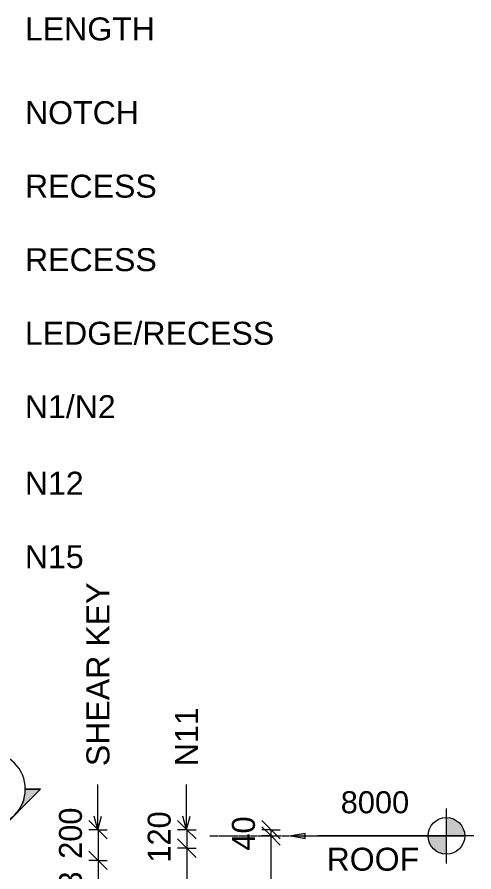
# Model space of a CAD drawing. Header units: millimetres. Extents: x -12535 to 7900, y -3006 to 13189.
# Drawn here: x -2160 to 827, y 7425 to 13007 of the extents above; entities that cross this region are included whole.
import ezdxf

# ---------------------------------------------------------------- set-up
doc = ezdxf.new("R2010")
doc.units = ezdxf.units.MM
doc.linetypes.add('Hidden', pattern=[7.14, 4.76, -2.38])
for name, color, linetype, lineweight in [('A-ANNO-DIMS', 211, 'Continuous', 9), ('A-ANNO-DIMS-60', 211, 'Continuous', 9), ('A-DETL-HDLN', 90, 'Hidden', 18), ('G-ANNO-DIMS', 111, 'Continuous', 9), ('G-ANNO-SYMB', 111, 'Continuous', 9), ('G-ANNO-TEXT', 231, 'Continuous', 9)]:
    doc.layers.add(name, color=color, linetype=linetype, lineweight=lineweight)
doc.styles.add('Arial_1', font='arial.ttf', dxfattribs={"height": 150})
doc.styles.add('Arial_2', font='arial.ttf', dxfattribs={"height": 144})
doc.styles.add('Nirmala UI Semilight', font='NirmalaS.ttf', dxfattribs={"height": 150})
doc.dimstyles.new('Arrow_Filled_-_2_5_NI_UI', dxfattribs={"dimscale": 304.8, "dimtxt": 157.104592, "dimasz": 0.393701, "dimexe": 0.19685, "dimexo": 0.0625, "dimgap": 0.19685, "dimtad": 1, "dimdec": 4, "dimzin": 0, "dimdsep": 46, "dimtxsty": 'Nirmala UI Semilight', "dimblk1": 'OBLIQUE', "dimblk2": 'OBLIQUE', "dimsah": 1, "dimcen": 0.09, "dimazin": 0, "dimtfac": 1, "dimtdec": 4, "dimtix": 1, "dimtmove": 0, "dimatfit": 3, "dimfxl": 0.19685, "dimfxlon": 1, "dimtvp": 1, "dimtolj": 1, "dimtzin": 0, "dimarcsym": 2})
doc.dimstyles.new('Arrow_Filled_-_2_5_NI_UI_1', dxfattribs={"dimscale": 304.8, "dimtxt": 157.104592, "dimasz": 0.393701, "dimexe": 0.19685, "dimexo": 0.0625, "dimgap": 0.19685, "dimtad": 1, "dimdec": 4, "dimzin": 0, "dimdsep": 46, "dimtxsty": 'Nirmala UI Semilight', "dimblk1": 'OBLIQUE', "dimblk2": 'OBLIQUE', "dimsah": 1, "dimcen": 0.09, "dimazin": 0, "dimtfac": 1, "dimtdec": 4, "dimtix": 1, "dimtmove": 2, "dimatfit": 3, "dimfxl": 0.19685, "dimfxlon": 1, "dimtvp": 1, "dimtolj": 1, "dimtzin": 0, "dimarcsym": 2})

# ---------------------------------------------------------------- blocks, each defined once
blk = doc.blocks.new('DIMBLOCK33-Elevation Front')
at = {"layer": 'A-ANNO-DIMS-60'}
for p, q in [((-1630, 7700), (-1690, 7760)), ((-1630, 7700), (-1690, 7700)), ((-1630, 7700), (-1630, 7500)), ((-1630, 7700), (-1570, 7640)), ((-1630, 7700), (-1570, 7700)), ((-1630, 7500), (-1690, 7560)), ((-1630, 7500), (-1690, 7500)), ((-1630, 7500), (-1570, 7440)), ((-1630, 7500), (-1570, 7500))]:
    blk.add_line(p, q, dxfattribs=at)
at = {"layer": 'A-ANNO-DIMS-60', "color": 0, "insert": (-1885.7, 7510.4), "char_height": 150, "width": 411.328, "attachment_point": 1, "rotation": 90, "line_spacing_factor": 1.142579, "style": 'Nirmala UI Semilight'}
blk.add_mtext('200', dxfattribs=at)
blk = doc.blocks.new('_Oblique')
at = {"color": 0, "linetype": 'ByBlock', "lineweight": -2}
blk.add_line((-0.5, -0.5), (0.5, 0.5), dxfattribs=at)
blk = doc.blocks.new('DIMBLOCK34-Elevation Front')
at = {"layer": 'A-ANNO-DIMS-60'}
for p, q in [((-1630, 7500), (-1690, 7560)), ((-1630, 7500), (-1690, 7500)), ((-1630, 7500), (-1630, 7077.5)), ((-1630, 7500), (-1570, 7440)), ((-1630, 7500), (-1570, 7500)), ((-1630, 7077.5), (-1690, 7137.5)), ((-1630, 7077.5), (-1690, 7077.5)), ((-1630, 7077.5), (-1570, 7017.5)), ((-1630, 7077.5), (-1570, 7077.5))]:
    blk.add_line(p, q, dxfattribs=at)
at = {"layer": 'A-ANNO-DIMS-60', "color": 0, "insert": (-1885.7, 7093.1), "char_height": 150, "width": 414.756, "attachment_point": 1, "rotation": 90, "line_spacing_factor": 1.142579, "style": 'Nirmala UI Semilight'}
blk.add_mtext('423', dxfattribs=at)
blk = doc.blocks.new('DIMBLOCK50-Elevation Front')
at = {"layer": 'A-ANNO-DIMS-60'}
for p, q in [((-1050, 7700), (-1110, 7760)), ((-1050, 7700), (-1110, 7700)), ((-1050, 7700), (-1050, 7580)), ((-1050, 7700), (-990, 7640)), ((-1050, 7700), (-990, 7700)), ((-1050, 7580), (-1110, 7640)), ((-1050, 7580), (-1110, 7580)), ((-1050, 7580), (-990, 7520)), ((-1050, 7580), (-990, 7580))]:
    blk.add_line(p, q, dxfattribs=at)
at = {"layer": 'A-ANNO-DIMS-60', "color": 0, "insert": (-1305.7, 7485.8), "char_height": 150, "width": 370.196, "attachment_point": 1, "rotation": 90, "line_spacing_factor": 1.142579, "style": 'Nirmala UI Semilight'}
blk.add_mtext('120', dxfattribs=at)
blk = doc.blocks.new('DIMBLOCK51-Elevation Front')
at = {"layer": 'A-ANNO-DIMS-60'}
for p, q in [((-1050, 7580), (-1110, 7640)), ((-1050, 7580), (-1110, 7580)), ((-1050, 7580), (-1050, -1275)), ((-1050, 7580), (-990, 7520)), ((-1050, 7580), (-990, 7580)), ((-1050, -1275), (-1110, -1215)), ((-1050, -1275), (-1110, -1275)), ((-1050, -1275), (-990, -1335)), ((-1050, -1275), (-990, -1275))]:
    blk.add_line(p, q, dxfattribs=at)
at = {"layer": 'A-ANNO-DIMS-60', "color": 0, "insert": (-1305.7, 2382.7), "char_height": 150, "width": 1847.55, "attachment_point": 1, "rotation": 90, "line_spacing_factor": 1.142579, "style": 'Nirmala UI Semilight'}
blk.add_mtext('T8@200mm C/C', dxfattribs=at)
blk = doc.blocks.new('Detail View - M_Section Head - Filled SHOP DWG-1002450-Elevation Front')
at = {"layer": 'G-ANNO-SYMB'}
h = blk.add_hatch(color=256, dxfattribs=at)
edge = h.paths.add_edge_path()
edge.add_line((-2685.4, -634.4), (-2585.9, -634.4))
edge.add_arc((-2345.9, -634.4), 240, 180, 225)
edge.add_line((-2515.6, -804.1), (-2685.4, -634.4))
h = blk.add_hatch(color=256, dxfattribs=at)
edge = h.paths.add_edge_path()
edge.add_line((-2006.5, -634.4), (-2176.2, -804.1))
edge.add_arc((-2345.9, -634.4), 240, 315, 360)
edge.add_line((-2105.9, -634.4), (-2006.5, -634.4))
h = blk.add_hatch(color=256, dxfattribs=at)
edge = h.paths.add_edge_path()
edge.add_line((-2345.9, -973.8), (-2515.6, -804.1))
edge.add_arc((-2345.9, -634.4), 240, 225, 270)
edge.add_line((-2345.9, -874.4), (-2345.9, -973.8))
h = blk.add_hatch(color=256, dxfattribs=at)
edge = h.paths.add_edge_path()
edge.add_line((-2345.9, -973.8), (-2345.9, -874.4))
edge.add_arc((-2345.9, -634.4), 240, 270, 315)
edge.add_line((-2176.2, -804.1), (-2345.9, -973.8))
for p, q in [((-2345.9, -973.8), (-2685.4, -634.4)), ((-2585.9, -634.4), (-2685.4, -634.4)), ((-2685.4, -634.4), (-2515.6, -804.1)), ((-2585.9, -634.4), (-2685.4, -634.4)), ((-2345.9, -973.8), (-2006.5, -634.4)), ((-2176.2, -804.1), (-2006.5, -634.4)), ((-2105.9, -634.4), (-2006.5, -634.4)), ((-2006.5, -634.4), (-2105.9, -634.4)), ((-2515.6, -804.1), (-2345.9, -973.8)), ((-2345.9, -973.8), (-2176.2, -804.1)), ((-2345.9, -874.4), (-2345.9, -973.8)), ((-2345.9, -973.8), (-2345.9, -874.4))]:
    blk.add_line(p, q, dxfattribs=at)
for start, end in [(360, 180), (180, 360), (180, 225), (315, 0), (225, 270), (270, 315)]:
    blk.add_arc((-2345.9, -634.4), 240, start, end, dxfattribs=at)
blk = doc.blocks.new('Spot Elevations - M_Spot Elevation - Target Filled-10609-Elevation Front')
at = {"layer": 'G-ANNO-DIMS'}
h = blk.add_hatch(color=256, dxfattribs=at)
edge = h.paths.add_edge_path()
edge.add_line((647.1, 7660), (767.1, 7660))
edge.add_arc((647.1, 7660), 120, 0, 90)
edge.add_line((647.1, 7780), (647.1, 7660))
h = blk.add_hatch(color=256, dxfattribs=at)
edge = h.paths.add_edge_path()
edge.add_line((647.1, 7660), (527.1, 7660))
edge.add_arc((647.1, 7660), 120, 180, 270)
edge.add_line((647.1, 7540), (647.1, 7660))
for p, q in [((647.1, 7480), (647.1, 7840)), ((827.1, 7660), (-192.9, 7660))]:
    blk.add_line(p, q, dxfattribs=at)
blk.add_circle((647.1, 7660), 120, dxfattribs=at)
blk = doc.blocks.new('DIMBLOCK83-Elevation Front')
at = {"layer": 'A-ANNO-DIMS-60'}
for p, q in [((-499.1, 7660), (-559.1, 7720)), ((-499.1, 7660), (-559.1, 7660)), ((-499.1, 3660), (-499.1, 7660)), ((-499.1, 7660), (-439.1, 7600)), ((-499.1, 7660), (-439.1, 7660)), ((-499.1, 3660), (-559.1, 3720)), ((-499.1, 3660), (-559.1, 3660)), ((-499.1, 3660), (-439.1, 3600)), ((-499.1, 3660), (-439.1, 3660))]:
    blk.add_line(p, q, dxfattribs=at)
at = {"layer": 'A-ANNO-DIMS-60', "color": 0, "insert": (-754.8, 5430.1), "char_height": 150, "width": 551.866, "attachment_point": 1, "rotation": 90, "line_spacing_factor": 1.142579, "style": 'Nirmala UI Semilight'}
blk.add_mtext('4000', dxfattribs=at)
blk = doc.blocks.new('DIMBLOCK84-Elevation Front')
at = {"layer": 'A-ANNO-DIMS-60'}
for p, q in [((-499.1, 7700), (-559.1, 7760)), ((-499.1, 7660), (-559.1, 7720)), ((-499.1, 7700), (-559.1, 7700)), ((-499.1, 7660), (-559.1, 7660)), ((-499.1, 7660), (-499.1, 7700)), ((-499.1, 7700), (-439.1, 7640)), ((-499.1, 7700), (-439.1, 7700)), ((-499.1, 7660), (-439.1, 7600)), ((-499.1, 7660), (-439.1, 7660))]:
    blk.add_line(p, q, dxfattribs=at)
at = {"layer": 'A-ANNO-DIMS-60', "color": 0, "insert": (-754.8, 7564.3), "char_height": 150, "width": 277.647, "attachment_point": 1, "rotation": 90, "line_spacing_factor": 1.142579, "style": 'Nirmala UI Semilight'}
blk.add_mtext('40', dxfattribs=at)

msp = doc.modelspace()

# ---------------------------------------------------------------- hatches: boundary and pattern name
at = {"layer": 'G-ANNO-DIMS'}
msp.add_hatch(color=256, dxfattribs=at).paths.add_polyline_path([(-366.86614, 7660), (-276.86614, 7644.13057), (-276.86614, 7675.86943)])

# ---------------------------------------------------------------- linework, layer by layer
at = {"layer": 'A-DETL-HDLN'}
msp.add_line((-898.80383, 7660), (761.19617, 7660), dxfattribs=at)
at = {"layer": 'G-ANNO-DIMS'}
for p, q in [((-276.86614, 7675.86943), (-366.86614, 7660)), ((-366.86614, 7660), (-276.86614, 7644.13057)), ((-366.86614, 7660), (27.1473, 7660)), ((-276.86614, 7644.13057), (-276.86614, 7675.86943)), ((27.1473, 7660), (647.06178, 7660))]:
    msp.add_line(p, q, dxfattribs=at)
at = {"layer": 'G-ANNO-TEXT', "color": 7}
for p, q in [((-1631.31908, 7698.82821), (-1631.31908, 7995.35477)), ((-1051.31908, 7698.82821), (-1051.31908, 7995.35477)), ((-1631.31908, 7698.82821), (-1655.43451, 7788.82821)), ((-1631.31908, 7698.82821), (-1607.20366, 7788.82821)), ((-1051.31908, 7698.82821), (-1075.43451, 7788.82821)), ((-1051.31908, 7698.82821), (-1027.20366, 7788.82821))]:
    msp.add_line(p, q, dxfattribs=at)

# ---------------------------------------------------------------- block references
at = {"layer": 'G-ANNO-DIMS'}
msp.add_blockref('Spot Elevations - M_Spot Elevation - Target Filled-10609-Elevation Front', (0, 0), dxfattribs=at)
at = {"layer": 'G-ANNO-SYMB'}
msp.add_blockref('Detail View - M_Section Head - Filled SHOP DWG-1002450-Elevation Front', (0, 8600), dxfattribs=at)

# ---------------------------------------------------------------- texts
at = {"layer": 'G-ANNO-TEXT', "color": 7, "char_height": 150, "attachment_point": 1, "style": 'Arial_1'}
for s, insert, width in [('LENGTH', (-2107.97476, 13004.95076), 1029.36675), ('NOTCH', (-2107.97476, 12458.19263), 904.3035), ('RECESS', (-2107.97476, 11978.19263), 1038.987), ('RECESS', (-2107.97476, 11498.19263), 1038.987), ('LEDGE/RECESS', (-2108.81807, 11017.45076), 1967.341125), ('N1/N2', (-2108.81807, 10538.19263), 716.708625), ('N12', (-2108.81807, 10038.19263), 461.772), ('N15', (-2108.81807, 9558.19263), 461.772), ('ROOF', (-136.27013, 7582.94714), 731.139)]:
    msp.add_mtext(s, dxfattribs=dict(at, insert=insert, width=width))
at = {"layer": 'G-ANNO-TEXT', "color": 7, "char_height": 150, "attachment_point": 1, "rotation": 90, "style": 'Arial_1'}
for s, insert, width in [('SHEAR KEY', (-1706.31908, 8115.35477), 1447.847625), ('N11', (-1126.31908, 8115.35477), 461.772)]:
    msp.add_mtext(s, dxfattribs=dict(at, insert=insert, width=width))

# ---------------------------------------------------------------- dimensions: what is measured, and where the dimension line sits
at = {"layer": 'A-ANNO-DIMS'}
for base, p1, p2, override, picture, middle in [((-1629.97292, 7500), (-1689.97292, 7700), (-1689.97292, 7500), {"dimpost": '<>', "dimfxl": 200}, 'DIMBLOCK33-Elevation Front', (-1785.67607, 7716.06039)), ((-1629.97292, 7077.5), (-1689.97292, 7500), (-1689.97292, 7077.5), {"dimpost": '<>', "dimfxl": 422.5}, 'DIMBLOCK34-Elevation Front', (-1785.67607, 7300.52647))]:
    dim = msp.add_linear_dim(base=base, p1=p1, p2=p2, angle=90, dimstyle='Arrow_Filled_-_2_5_NI_UI_1', override=override, dxfattribs=at)
    dim.commit()
    dim.dimension.update_dxf_attribs({"geometry": picture, "text_midpoint": middle, "dimtype": 160, "text_rotation": 90})
for base, p1, p2, override, picture, middle in [((-1049.97292, 7580), (-1109.97292, 7700), (-1109.97292, 7580), {"dimpost": '<>', "dimfxl": 120}, 'DIMBLOCK50-Elevation Front', (-1187.90179, 7640)), ((-499.07609, 7700), (-559.07609, 7660), (-559.07609, 7700), {"dimpost": '<>', "dimfxl": 40}, 'DIMBLOCK84-Elevation Front', (-636.58655, 7680)), ((-499.07609, 7660), (-559.07609, 3660), (-559.07609, 7660), {"dimpost": '<>', "dimfxl": 4000}, 'DIMBLOCK83-Elevation Front', (-636.58655, 5660))]:
    dim = msp.add_linear_dim(base=base, p1=p1, p2=p2, angle=90, dimstyle='Arrow_Filled_-_2_5_NI_UI', override=override, dxfattribs=at)
    dim.commit()
    dim.dimension.update_dxf_attribs({"geometry": picture, "text_midpoint": middle})
dim = msp.add_linear_dim(base=(-1049.97292, -1275), p1=(-1109.97292, 7580), p2=(-1109.97292, -1275), angle=90, text='T8@200mm C/C', dimstyle='Arrow_Filled_-_2_5_NI_UI', override={"dimpost": '<>', "dimfxl": 8855}, dxfattribs=at)
dim.commit()
dim.dimension.update_dxf_attribs({"geometry": 'DIMBLOCK51-Elevation Front', "text_midpoint": (-1198.67584, 3152.5)})

# ---------------------------------------------------------------- next in the draw order: texts
at = {"layer": 'G-ANNO-DIMS', "insert": (-43.71221, 7951.80746), "char_height": 144, "width": 535.9465296, "attachment_point": 1, "line_spacing_factor": 0.941778, "style": 'Arial_2', "bg_fill": 3, "box_fill_scale": 0, "bg_fill_color": 256, "bg_fill_true_color": 3254780160, "bg_fill_transparency": 256}
msp.add_mtext('8000', dxfattribs=at)

doc.saveas('drawing.dxf')
